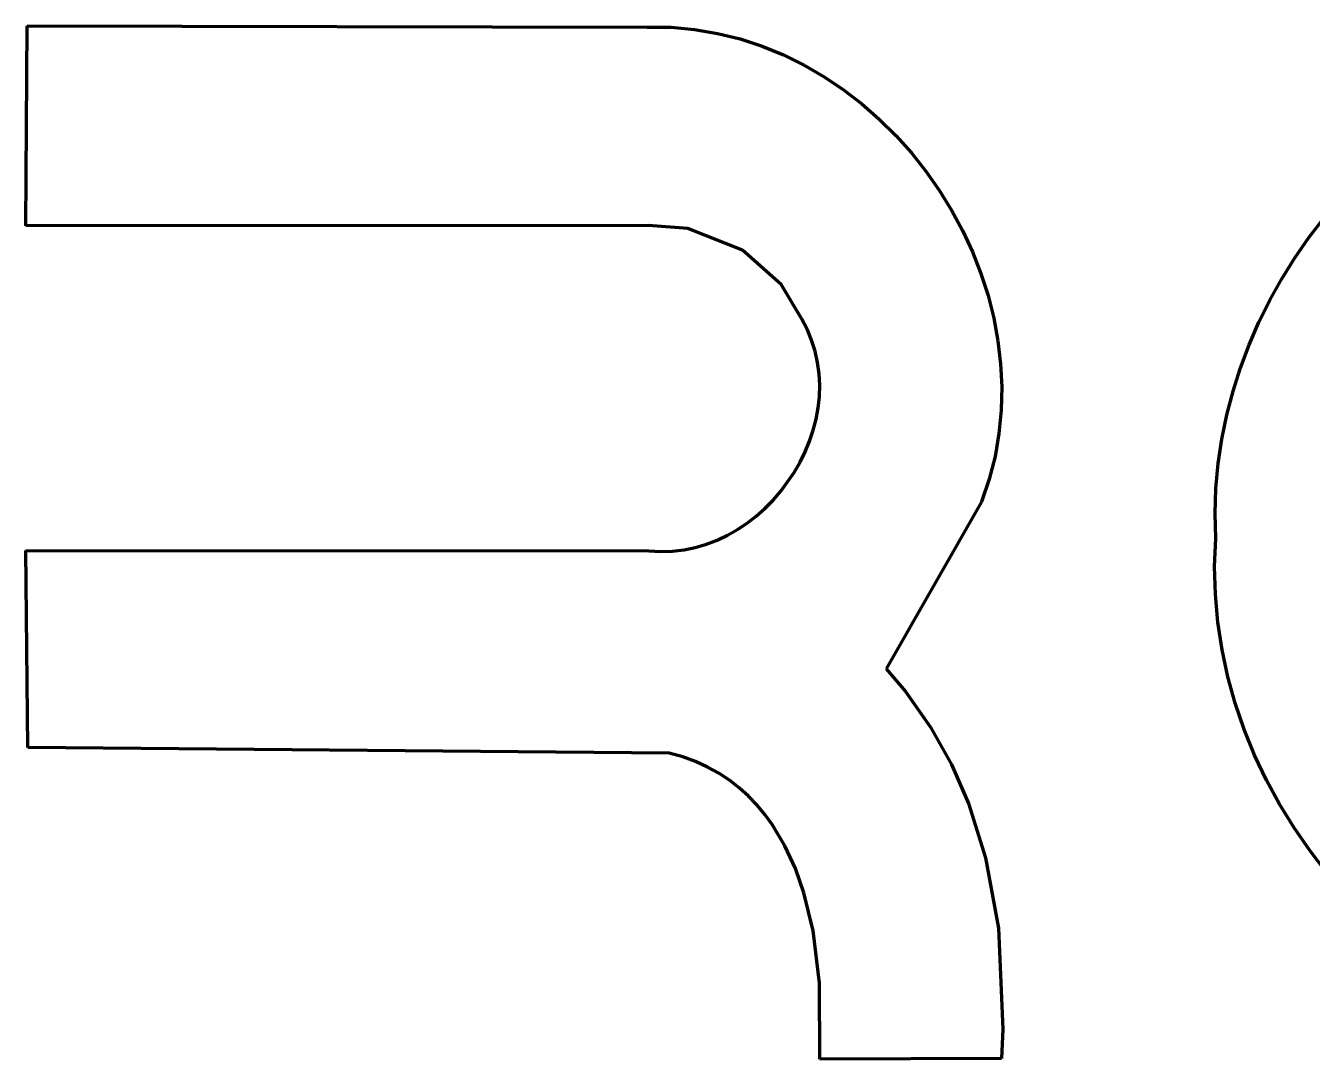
# Model space of a CAD drawing. Header units: millimetres. Extents: x 0.13 to 3.15, y 0.18 to 3.27.
# Drawn here: x 1.604 to 2.138, y 0.187 to 0.616 of the extents above; entities that cross this region are included whole.
import ezdxf

# ---------------------------------------------------------------- set-up
doc = ezdxf.new("R2010")
doc.units = ezdxf.units.MM
doc.layers.add('color#feffffff', color=7, linetype='CONTINUOUS', lineweight=100)

msp = doc.modelspace()

# ---------------------------------------------------------------- linework, layer by layer
at = {"layer": 'color#feffffff'}
for p, q in [((1.60368, 0.53282), (1.60433, 0.61601)), ((1.60433, 0.61601), (1.86195, 0.61547)), ((1.86195, 0.61547), (1.87188, 0.61535)), ((1.87188, 0.61535), (1.88165, 0.61447)), ((1.88165, 0.61447), (1.89123, 0.61284)), ((1.89123, 0.61284), (1.9006, 0.61052)), ((1.9006, 0.61052), (1.90974, 0.60752)), ((1.90974, 0.60752), (1.91862, 0.60388)), ((1.91862, 0.60388), (1.92722, 0.59963)), ((1.92722, 0.59963), (1.93552, 0.59481)), ((1.93552, 0.59481), (1.9435, 0.58944)), ((1.9435, 0.58944), (1.95114, 0.58357)), ((1.95114, 0.58357), (1.95841, 0.57722)), ((1.95841, 0.57722), (1.96529, 0.57042)), ((1.96529, 0.57042), (1.97175, 0.56321)), ((1.97175, 0.56321), (1.97779, 0.55562)), ((1.97779, 0.55562), (1.98336, 0.54768)), ((1.98336, 0.54768), (1.98846, 0.53943)), ((1.98846, 0.53943), (1.99305, 0.53089)), ((2.13693, 0.52798), (2.14315, 0.53611)), ((1.86255, 0.53302), (1.60368, 0.53282)), ((1.87892, 0.53171), (1.86255, 0.53302)), ((1.90158, 0.5228), (1.87892, 0.53171)), ((1.99305, 0.53089), (1.99713, 0.5221)), ((2.13111, 0.51957), (2.13693, 0.52798)), ((1.91771, 0.50853), (1.90158, 0.5228)), ((1.99713, 0.5221), (2.00065, 0.51309)), ((2.1257, 0.51089), (2.13111, 0.51957)), ((1.92605, 0.4943), (1.91771, 0.50853)), ((2.00065, 0.51309), (2.00361, 0.5039)), ((2.12072, 0.50197), (2.1257, 0.51089)), ((2.00361, 0.5039), (2.00598, 0.49455)), ((2.11619, 0.49283), (2.12072, 0.50197)), ((1.92839, 0.4899), (1.92605, 0.4943)), ((2.00598, 0.49455), (2.00773, 0.48508)), ((2.11211, 0.48347), (2.11619, 0.49283)), ((1.93029, 0.48538), (1.92839, 0.4899)), ((1.93174, 0.48079), (1.93029, 0.48538)), ((2.00773, 0.48508), (2.00885, 0.47552)), ((2.10852, 0.47391), (2.11211, 0.48347)), ((1.93278, 0.47613), (1.93174, 0.48079)), ((1.93341, 0.47142), (1.93278, 0.47613)), ((1.93365, 0.4667), (1.93341, 0.47142)), ((2.00885, 0.47552), (2.00931, 0.46591)), ((2.10543, 0.46418), (2.10852, 0.47391)), ((1.93351, 0.46197), (1.93365, 0.4667)), ((2.00931, 0.46591), (2.00909, 0.45627)), ((1.933, 0.45725), (1.93351, 0.46197)), ((2.10285, 0.45428), (2.10543, 0.46418)), ((1.93214, 0.45257), (1.933, 0.45725)), ((2.00909, 0.45627), (2.00817, 0.44664)), ((1.93094, 0.44795), (1.93214, 0.45257)), ((2.10079, 0.44424), (2.10285, 0.45428)), ((1.92942, 0.44341), (1.93094, 0.44795)), ((2.00817, 0.44664), (2.00653, 0.43705)), ((2.09929, 0.43407), (2.10079, 0.44424)), ((1.92547, 0.43464), (1.92759, 0.43896)), ((1.92759, 0.43896), (1.92942, 0.44341)), ((1.92306, 0.43044), (1.92547, 0.43464)), ((2.00653, 0.43705), (2.00413, 0.42754)), ((2.09835, 0.42378), (2.09929, 0.43407)), ((1.91746, 0.42256), (1.92306, 0.43044)), ((1.91429, 0.4189), (1.91746, 0.42256)), ((2.00413, 0.42754), (2.00097, 0.41813)), ((2.09799, 0.4134), (2.09835, 0.42378)), ((1.91089, 0.41546), (1.91429, 0.4189)), ((2.00097, 0.41813), (1.96133, 0.34877)), ((1.90348, 0.40932), (1.90729, 0.41226)), ((1.90729, 0.41226), (1.91089, 0.41546)), ((2.09823, 0.40294), (2.09799, 0.4134)), ((1.89533, 0.40429), (1.89949, 0.40665)), ((1.89949, 0.40665), (1.90348, 0.40932)), ((1.88656, 0.40054), (1.89102, 0.40224)), ((1.89102, 0.40224), (1.89533, 0.40429)), ((2.09778, 0.39126), (2.09823, 0.40294)), ((1.60455, 0.31604), (1.60378, 0.3979)), ((1.60378, 0.3979), (1.86263, 0.39779)), ((1.86263, 0.39779), (1.86759, 0.3975)), ((1.86759, 0.3975), (1.87247, 0.39765)), ((1.87247, 0.39765), (1.87727, 0.39822)), ((1.87727, 0.39822), (1.88197, 0.39919)), ((1.88197, 0.39919), (1.88656, 0.40054)), ((2.09809, 0.37965), (2.09778, 0.39126)), ((2.09913, 0.36814), (2.09809, 0.37965)), ((2.10087, 0.35675), (2.09913, 0.36814)), ((2.10329, 0.34552), (2.10087, 0.35675)), ((1.96133, 0.34877), (1.96931, 0.33939)), ((2.10637, 0.33446), (2.10329, 0.34552)), ((1.96931, 0.33939), (1.97976, 0.3246)), ((2.11008, 0.3236), (2.10637, 0.33446)), ((1.97976, 0.3246), (1.98848, 0.30903)), ((2.1144, 0.31298), (2.11008, 0.3236)), ((1.87115, 0.31376), (1.60455, 0.31604)), ((1.87678, 0.31218), (1.87115, 0.31376)), ((1.88209, 0.31024), (1.87678, 0.31218)), ((1.88708, 0.30798), (1.88209, 0.31024)), ((2.11931, 0.3026), (2.1144, 0.31298)), ((1.89177, 0.30539), (1.88708, 0.30798)), ((1.89616, 0.30251), (1.89177, 0.30539)), ((1.98848, 0.30903), (1.99556, 0.29279)), ((1.90025, 0.29934), (1.89616, 0.30251)), ((2.12479, 0.2925), (2.11931, 0.3026)), ((1.90407, 0.2959), (1.90025, 0.29934)), ((1.90761, 0.29221), (1.90407, 0.2959)), ((1.91088, 0.28829), (1.90761, 0.29221)), ((1.99556, 0.29279), (2.00263, 0.27026)), ((2.1308, 0.28271), (2.12479, 0.2925)), ((1.9139, 0.28415), (1.91088, 0.28829)), ((1.9192, 0.27529), (1.9139, 0.28415)), ((2.13733, 0.27325), (2.1308, 0.28271)), ((1.92358, 0.26577), (1.9192, 0.27529)), ((2.14435, 0.26414), (2.13733, 0.27325)), ((2.00263, 0.27026), (2.00797, 0.24104)), ((1.9271, 0.25571), (1.92358, 0.26577)), ((1.93091, 0.23991), (1.9271, 0.25571)), ((2.00797, 0.24104), (2.00977, 0.19902)), ((1.93362, 0.21823), (1.93091, 0.23991)), ((1.93369, 0.18656), (1.93362, 0.21823)), ((2.00977, 0.19902), (2.00921, 0.18694)), ((2.00921, 0.18694), (1.93369, 0.18656))]:
    msp.add_line(p, q, dxfattribs=at)

doc.saveas('drawing.dxf')
